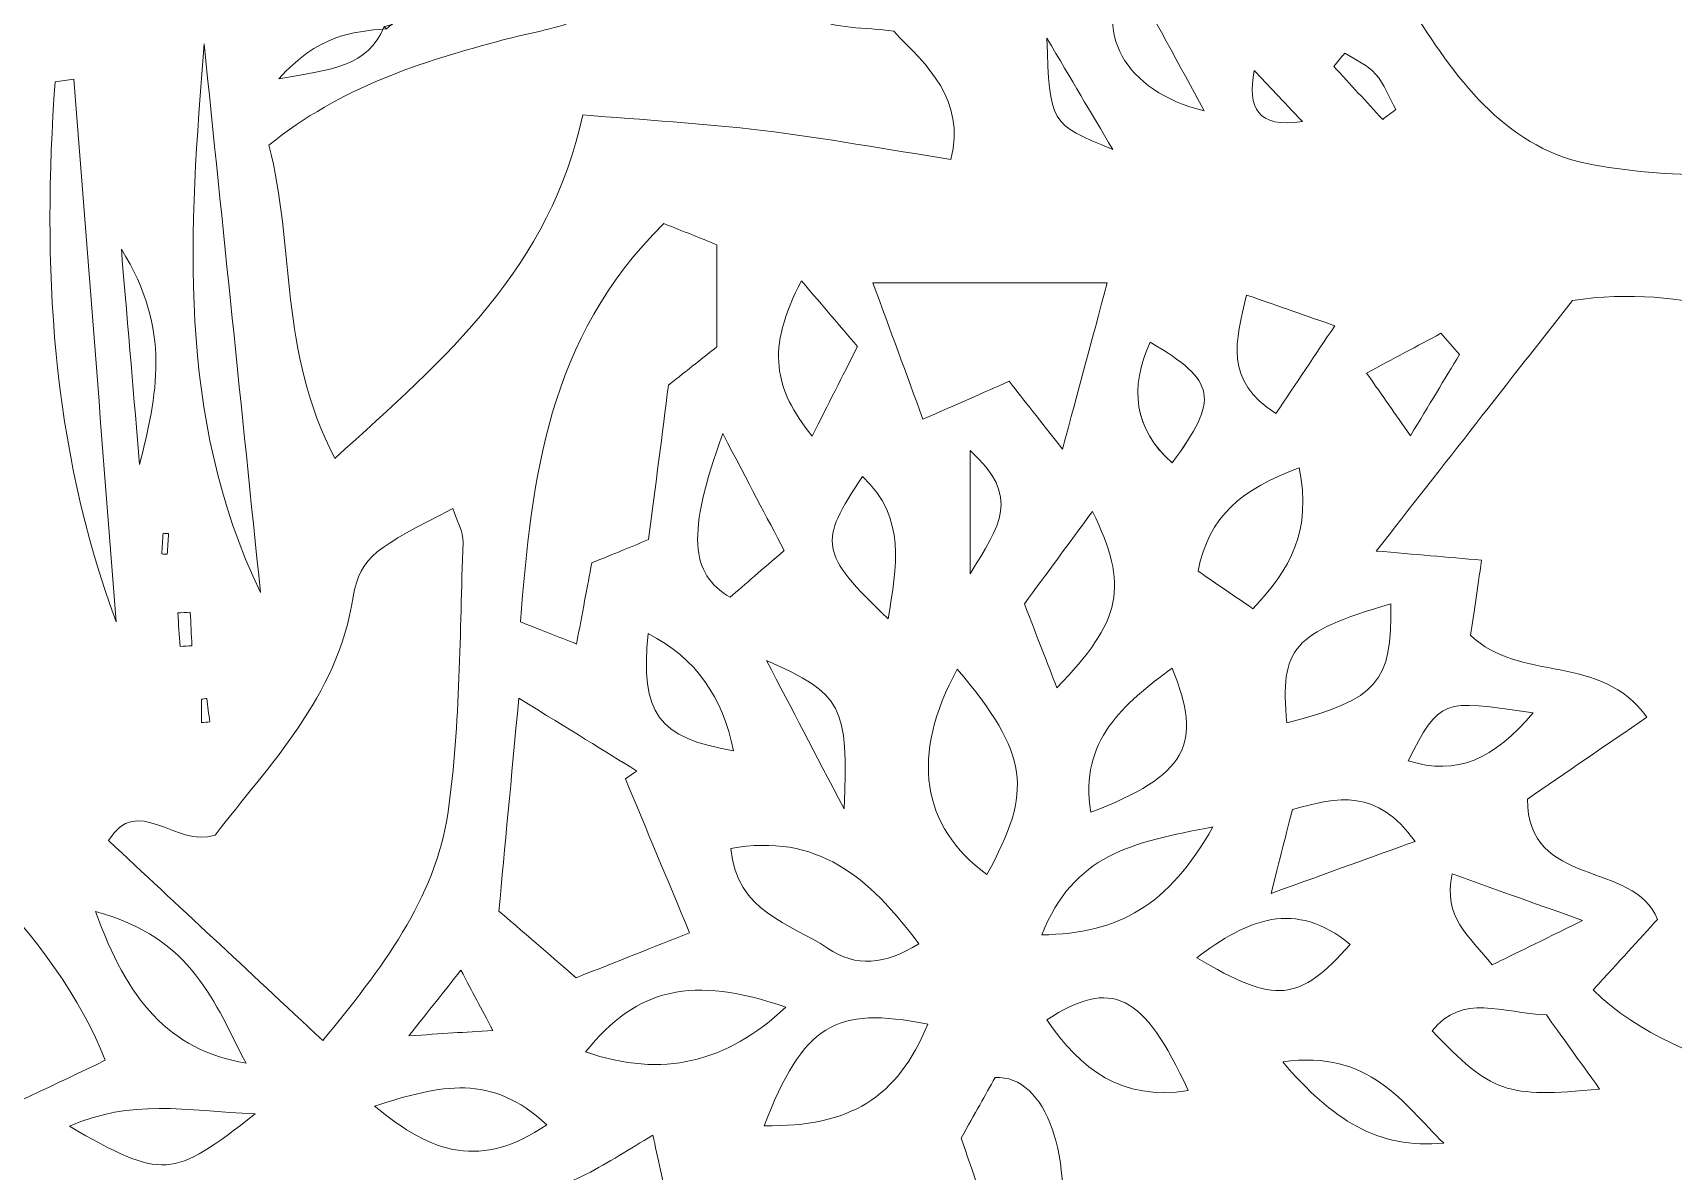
# Model space of a CAD drawing. Header units: inches. Extents: x 1.5 to 16.3, y -16.4 to -1.5.
# Drawn here: x 6.95 to 12.27, y -14.11 to -10.42 of the extents above; entities that cross this region are included whole.
import ezdxf

# ---------------------------------------------------------------- set-up
doc = ezdxf.new("R2010")
doc.units = ezdxf.units.IN
doc.header["$MEASUREMENT"] = 0
doc.layers.add('Layer 1', color=7, linetype='Continuous')

# ---------------------------------------------------------------- blocks, each defined once
blk = doc.blocks.new('block 2')
at = {"layer": 'Layer 1', "lineweight": 0}
for points, knots in [([(1.5022, -8.3929), (1.5022, -8.3719), (1.5022, -8.351), (1.5022, -8.33), (1.5688, -8.2875), (1.6353, -8.2451), (1.7344, -8.1819), (1.4968, -7.9141), (1.5428, -7.6705), (1.7457, -7.4765), (1.7539, -7.2432), (1.7687, -7.0438), (1.7659, -6.8446), (1.7626, -6.6009), (1.9336, -6.478), (2.0992, -6.3479), (2.0726, -6.2622), (2.0488, -6.1855), (2.0294, -6.1227), (2.0933, -6.064), (2.1458, -6.0158), (2.2029, -5.9634), (2.1613, -5.6466), (2.3499, -5.4555), (2.5768, -5.2903), (2.563, -5.2398), (2.5521, -5.2), (2.5382, -5.1488), (2.5882, -5.1102), (2.6439, -5.0673), (2.7077, -5.018), (2.7244, -4.7368), (2.9258, -4.595), (3.1625, -4.4857), (3.1508, -4.4048), (3.141, -4.3373), (3.1313, -4.2703), (3.1949, -4.2546), (3.2534, -4.2402), (3.2924, -4.2305), (3.343, -4.064), (3.3869, -3.9192), (3.4284, -3.7823), (3.6018, -3.734), (3.7402, -3.6954), (3.8879, -3.6542), (3.8739, -3.5691), (3.861, -3.4905), (3.8456, -3.3971), (3.9593, -3.3824), (4.06, -3.3693), (4.174, -3.3545), (4.2781, -3.0301), (4.5013, -2.8568), (4.7949, -2.8545), (5.0411, -2.6741), (5.2514, -2.5201), (5.4456, -2.3777), (5.6005, -2.3564), (5.7326, -2.3382), (5.8569, -2.321), (5.8987, -2.2228), (5.9303, -2.1485), (5.9668, -2.0627), (6.0448, -2.0819), (6.1112, -2.0982), (6.1736, -2.1136), (6.2771, -2.0521), (6.3755, -1.9936), (6.4773, -1.9331), (6.6118, -1.9331), (6.7467, -1.9331), (6.8819, -1.9331), (6.9289, -1.8911), (6.9748, -1.85), (7.0182, -1.8112), (7.0927, -1.8299), (7.1612, -1.8471), (7.2364, -1.866), (7.4089, -1.6471), (7.6415, -1.7451), (7.8871, -1.7373), (7.9306, -1.6813), (7.9849, -1.6114), (8.0392, -1.5416), (8.0602, -1.5416), (8.0811, -1.5416), (8.1021, -1.5416), (8.1663, -1.5965), (8.2306, -1.6513), (8.3084, -1.7178), (8.4017, -1.6475), (8.4719, -1.5945), (8.5421, -1.5416), (8.6678, -1.5416), (8.7935, -1.5416), (8.9192, -1.5416), (9.003, -1.6507), (9.0868, -1.6412), (9.1706, -1.5416), (9.2126, -1.5416), (9.2545, -1.5416), (9.2964, -1.5416), (9.3282, -1.6011), (9.36, -1.6606), (9.3907, -1.7181), (9.6548, -1.6172), (9.8807, -1.6644), (10.0904, -1.8105), (10.1708, -1.7619), (10.2402, -1.7199), (10.3299, -1.6657), (10.3777, -1.7292), (10.4214, -1.7872), (10.4696, -1.8512), (10.781, -1.7318), (11.0224, -1.8597), (11.2343, -2.0566), (11.3269, -2.0315), (11.4054, -2.0103), (11.4935, -1.9864), (11.542, -2.0603), (11.587, -2.1289), (11.6158, -2.1729), (11.9545, -2.1534), (12.2135, -2.2025), (12.3492, -2.4911), (12.434, -2.4804), (12.5017, -2.4719), (12.5713, -2.4631), (12.608, -2.5392), (12.6388, -2.6029), (12.6721, -2.6718), (12.937, -2.6701), (13.11, -2.8016), (13.2122, -3.0389), (13.2733, -3.0528), (13.333, -3.0663), (13.3978, -3.0809), (13.4271, -3.1413), (13.4579, -3.2046), (13.4914, -3.2736), (13.7619, -3.3154), (13.9031, -3.5037), (14.0049, -3.7261), (14.1048, -3.7488), (14.1945, -3.7693), (14.2909, -3.7913), (14.3046, -3.8822), (14.3168, -3.9627), (14.33, -4.0507), (14.5958, -4.1662), (14.6735, -4.4274), (14.7887, -4.6598), (14.8742, -4.6778), (14.9522, -4.6942), (15.0309, -4.7107), (15.0113, -4.7836), (14.9952, -4.8436), (14.9732, -4.9255), (15.2719, -5.0791), (15.3474, -5.3733), (15.4064, -5.6772), (15.483, -5.6967), (15.5514, -5.7142), (15.632, -5.7348), (15.6159, -5.8224), (15.6016, -5.9002), (15.5841, -5.9955), (15.8892, -6.1577), (15.8053, -6.4579), (15.8259, -6.7188), (15.8862, -6.7554), (15.9373, -6.7864), (15.9896, -6.8182), (15.945, -6.8799), (15.9052, -6.9349), (15.8859, -6.9615), (15.9669, -7.2511), (16.0389, -7.5089), (16.111, -7.7666), (16.097, -7.772), (16.083, -7.7774), (16.069, -7.7829), (16.1241, -7.8441), (16.1793, -7.9053), (16.2349, -7.967), (16.2025, -8.0114), (16.1736, -8.0509), (16.1753, -8.0486), (16.1753, -8.3908), (16.1753, -8.6886), (16.1753, -9.0068), (16.2002, -9.0462), (16.2377, -9.1056), (16.2721, -9.16), (16.2194, -9.231), (16.1769, -9.2885), (16.1382, -9.3406), (16.1851, -9.4725), (16.2266, -9.589), (16.2756, -9.7268), (16.1926, -9.8832), (16.1066, -10.0453), (16.0199, -10.2087), (16.0532, -10.2477), (16.085, -10.2849), (16.1205, -10.3265), (16.0675, -10.3908), (16.0151, -10.4546), (16.0022, -10.4702), (15.9824, -10.6584), (15.9865, -10.7934), (15.9502, -10.9165), (15.9129, -11.0431), (15.836, -11.1579), (15.7721, -11.2866), (15.7901, -11.3328), (15.8123, -11.3902), (15.8376, -11.4555), (15.7946, -11.514), (15.7521, -11.5719), (15.6933, -11.6521), (15.7661, -11.979), (15.5873, -12.1856), (15.2907, -12.3059), (15.3255, -12.3936), (15.3548, -12.4675), (15.3916, -12.5602), (15.2786, -12.5781), (15.1893, -12.5922), (15.0775, -12.6098), (15.1038, -12.904), (14.9026, -13.056), (14.6913, -13.2019), (14.7232, -13.2737), (14.7499, -13.3337), (14.7777, -13.3963), (14.6813, -13.41), (14.6003, -13.4215), (14.5104, -13.4342), (14.4243, -13.7181), (14.2523, -13.9094), (13.9427, -13.9537), (13.9427, -14.0489), (13.9427, -14.1287), (13.9427, -14.2053), (13.8776, -14.2207), (13.8277, -14.2326), (13.7829, -14.2432), (13.6897, -14.3614), (13.6, -14.4752), (13.5271, -14.5676), (13.3787, -14.6048), (13.2619, -14.6341), (13.149, -14.6624), (13.1595, -14.7426), (13.1658, -14.7903), (13.1726, -14.8426), (13.0828, -14.8529), (13.0105, -14.8611), (12.9253, -14.8709), (12.7848, -15.1318), (12.5441, -15.2271), (12.2647, -15.2102), (12.2421, -15.2951), (12.2266, -15.3535), (12.211, -15.412), (12.1214, -15.3945), (12.0428, -15.3792), (11.9691, -15.3649), (11.7949, -15.5591), (11.6311, -15.7431), (11.3856, -15.6391), (11.2267, -15.7221), (11.0681, -15.764), (10.9695, -15.8647), (10.7457, -16.0934), (10.5087, -16.173), (10.2105, -16.0232), (10.153, -16.0973), (10.1034, -16.1612), (10.0491, -16.2313), (9.9739, -16.1857), (9.9051, -16.1439), (9.8275, -16.0968), (9.5989, -16.2242), (9.3872, -16.1758), (9.2024, -16.0246), (9.1068, -16.0835), (9.0283, -16.132), (8.9586, -16.1751), (8.8853, -16.1502), (8.8273, -16.1306), (8.7674, -16.1103), (8.4532, -16.3632), (8.1969, -16.1873), (7.9522, -16.0006), (7.8647, -16.041), (7.79, -16.0756), (7.7198, -16.108), (7.6598, -16.0713), (7.6079, -16.0395), (7.5618, -16.0113), (7.2033, -16.1427), (6.9163, -16.0872), (6.7559, -15.7612), (6.6184, -15.7395), (6.5133, -15.723), (6.4082, -15.7064), (6.2484, -15.7116), (6.0689, -15.743), (5.9314, -15.6811), (5.7958, -15.6199), (5.7027, -15.4643), (5.58, -15.339), (5.5565, -15.3422), (5.5056, -15.3493), (5.4497, -15.3571), (5.4192, -15.2722), (5.3923, -15.1973), (5.363, -15.1156), (5.0568, -15.1241), (4.828, -15.0023), (4.6799, -14.7544), (4.6027, -14.7355), (4.5355, -14.7191), (4.4927, -14.7086), (4.4413, -14.6208), (4.405, -14.5587), (4.3639, -14.4886), (3.9652, -14.5002), (3.8303, -14.2276), (3.7411, -13.8926), (3.6804, -13.8694), (3.6147, -13.8443), (3.5449, -13.8176), (3.5347, -13.7557), (3.5248, -13.6954), (3.5123, -13.6196), (3.2336, -13.4837), (3.1381, -13.199), (3.0127, -12.9414), (2.9499, -12.9163), (2.893, -12.8936), (2.8407, -12.8727), (2.8077, -12.7769), (2.7775, -12.6895), (2.7474, -12.602), (2.736, -12.6108), (2.7247, -12.6197), (2.7134, -12.6285), (2.6041, -12.5218), (2.4947, -12.4151), (2.3928, -12.3157), (2.3928, -12.1952), (2.3928, -12.1018), (2.3928, -12.0039), (2.3267, -11.9495), (2.2655, -11.8991), (2.2143, -11.857), (2.2415, -11.7624), (2.2636, -11.6857), (2.2883, -11.6), (1.9587, -11.4233), (1.8903, -11.1521), (1.986, -10.8378), (1.904, -10.7782), (1.8393, -10.7312), (1.7777, -10.6864), (1.8235, -10.6011), (1.8613, -10.5305), (1.8834, -10.4893), (1.7882, -10.3053), (1.7083, -10.1511), (1.6464, -10.0315), (1.6857, -9.8834), (1.712, -9.7845), (1.7457, -9.6576), (1.6837, -9.6226), (1.6204, -9.5868), (1.5627, -9.5542), (1.6247, -9.4566), (1.6628, -9.3966), (1.7098, -9.3227), (1.6402, -9.2216), (1.5712, -9.1215), (1.5022, -9.0214), (1.5022, -8.9376), (1.5022, -8.8538), (1.5022, -8.77), (1.5528, -8.6977), (1.6034, -8.6254), (1.6663, -8.5355), (1.6012, -8.4789), (1.5517, -8.4359), (1.5022, -8.3929)], [0, 0, 0, 0, 1, 1, 1, 2, 2, 2, 3, 3, 3, 4, 4, 4, 5, 5, 5, 6, 6, 6, 7, 7, 7, 8, 8, 8, 9, 9, 9, 10, 10, 10, 11, 11, 11, 12, 12, 12, 13, 13, 13, 14, 14, 14, 15, 15, 15, 16, 16, 16, 17, 17, 17, 18, 18, 18, 19, 19, 19, 20, 20, 20, 21, 21, 21, 22, 22, 22, 23, 23, 23, 24, 24, 24, 25, 25, 25, 26, 26, 26, 27, 27, 27, 28, 28, 28, 29, 29, 29, 30, 30, 30, 31, 31, 31, 32, 32, 32, 33, 33, 33, 34, 34, 34, 35, 35, 35, 36, 36, 36, 37, 37, 37, 38, 38, 38, 39, 39, 39, 40, 40, 40, 41, 41, 41, 42, 42, 42, 43, 43, 43, 44, 44, 44, 45, 45, 45, 46, 46, 46, 47, 47, 47, 48, 48, 48, 49, 49, 49, 50, 50, 50, 51, 51, 51, 52, 52, 52, 53, 53, 53, 54, 54, 54, 55, 55, 55, 56, 56, 56, 57, 57, 57, 58, 58, 58, 59, 59, 59, 60, 60, 60, 61, 61, 61, 62, 62, 62, 63, 63, 63, 64, 64, 64, 65, 65, 65, 66, 66, 66, 67, 67, 67, 68, 68, 68, 69, 69, 69, 70, 70, 70, 71, 71, 71, 72, 72, 72, 73, 73, 73, 74, 74, 74, 75, 75, 75, 76, 76, 76, 77, 77, 77, 78, 78, 78, 79, 79, 79, 80, 80, 80, 81, 81, 81, 82, 82, 82, 83, 83, 83, 84, 84, 84, 85, 85, 85, 86, 86, 86, 87, 87, 87, 88, 88, 88, 89, 89, 89, 90, 90, 90, 91, 91, 91, 92, 92, 92, 93, 93, 93, 94, 94, 94, 95, 95, 95, 96, 96, 96, 97, 97, 97, 98, 98, 98, 99, 99, 99, 100, 100, 100, 101, 101, 101, 102, 102, 102, 103, 103, 103, 104, 104, 104, 105, 105, 105, 106, 106, 106, 107, 107, 107, 108, 108, 108, 109, 109, 109, 110, 110, 110, 111, 111, 111, 112, 112, 112, 113, 113, 113, 114, 114, 114, 115, 115, 115, 116, 116, 116, 117, 117, 117, 118, 118, 118, 119, 119, 119, 120, 120, 120, 121, 121, 121, 122, 122, 122, 123, 123, 123, 124, 124, 124, 125, 125, 125, 126, 126, 126, 127, 127, 127, 128, 128, 128, 129, 129, 129, 130, 130, 130, 131, 131, 131, 132, 132, 132, 132]), ([(12.2594, -10.3772), (12.3526, -10.1624), (12.4348, -9.973), (12.5099, -9.8001), (12.4782, -9.6798), (12.4523, -9.5812), (12.4233, -9.4707), (12.3401, -9.4437), (12.2536, -9.4157), (12.158, -9.3847), (11.9101, -9.7019), (11.6682, -10.0114), (11.4201, -10.3289), (11.5626, -10.5617), (11.7266, -10.7854), (11.9896, -10.8409), (12.259, -10.8977), (12.5452, -10.8743), (12.8116, -10.8854), (13.0309, -10.5409), (13.0828, -10.3659), (13.027, -10.1723), (12.7871, -10.2554), (12.5752, -10.4416), (12.2594, -10.3772)], [0, 0, 0, 0, 1, 1, 1, 2, 2, 2, 3, 3, 3, 4, 4, 4, 5, 5, 5, 6, 6, 6, 7, 7, 7, 8, 8, 8, 8]), ([(12.2594, -10.3772), (12.5752, -10.4416), (12.7871, -10.2554), (13.027, -10.1723), (13.0828, -10.3659), (13.0309, -10.5409), (12.8116, -10.8854), (12.5452, -10.8743), (12.259, -10.8977), (11.9896, -10.8409), (11.7266, -10.7854), (11.5626, -10.5617), (11.4201, -10.3289), (11.6682, -10.0114), (11.9101, -9.7019), (12.158, -9.3847), (12.2536, -9.4157), (12.3401, -9.4437), (12.4233, -9.4707), (12.4523, -9.5812), (12.4782, -9.6798), (12.5099, -9.8001), (12.4348, -9.973), (12.3526, -10.1624), (12.2594, -10.3772)], [0, 0, 0, 0, 1, 1, 1, 2, 2, 2, 3, 3, 3, 4, 4, 4, 5, 5, 5, 6, 6, 6, 7, 7, 7, 8, 8, 8, 8]), ([(9.9298, -10.8286), (9.9787, -10.6335), (9.8518, -10.5233), (9.7443, -10.413), (9.6491, -10.3975), (9.551, -10.4085), (9.488, -10.3666), (9.2223, -10.1901), (8.9708, -10.2737), (8.7132, -10.3774), (8.6392, -10.4072), (8.5581, -10.4194), (8.4803, -10.44), (8.2122, -10.5107), (7.9499, -10.5938), (7.7164, -10.7823), (7.8011, -11.1108), (7.7478, -11.4502), (7.9301, -11.7993), (8.2939, -11.4727), (8.6305, -11.1755), (8.7349, -10.6842), (8.9327, -10.7009), (9.1261, -10.7117), (9.3179, -10.735), (9.5202, -10.7596), (9.721, -10.7961), (9.9298, -10.8286)], [0, 0, 0, 0, 1, 1, 1, 2, 2, 2, 3, 3, 3, 4, 4, 4, 5, 5, 5, 6, 6, 6, 7, 7, 7, 8, 8, 8, 9, 9, 9, 9]), ([(9.9298, -10.8286), (9.721, -10.7961), (9.5202, -10.7596), (9.3179, -10.735), (9.1261, -10.7117), (8.9327, -10.7009), (8.7349, -10.6842), (8.6305, -11.1755), (8.2939, -11.4727), (7.9301, -11.7993), (7.7478, -11.4502), (7.8011, -11.1108), (7.7164, -10.7823), (7.9499, -10.5938), (8.2122, -10.5107), (8.4803, -10.44), (8.5581, -10.4194), (8.6392, -10.4072), (8.7132, -10.3774), (8.9708, -10.2737), (9.2223, -10.1901), (9.488, -10.3666), (9.551, -10.4085), (9.6491, -10.3975), (9.7443, -10.413), (9.8518, -10.5233), (9.9787, -10.6335), (9.9298, -10.8286)], [0, 0, 0, 0, 1, 1, 1, 2, 2, 2, 3, 3, 3, 4, 4, 4, 5, 5, 5, 6, 6, 6, 7, 7, 7, 8, 8, 8, 9, 9, 9, 9]), ([(10.503, -10.2139), (10.3836, -10.4132), (10.4939, -10.6078), (10.7525, -10.6714), (10.6712, -10.5223), (10.5873, -10.3685), (10.503, -10.2139)], [0, 0, 0, 0, 1, 1, 1, 2, 2, 2, 2]), ([(10.503, -10.2139), (10.5873, -10.3685), (10.6712, -10.5223), (10.7525, -10.6714), (10.4939, -10.6078), (10.3836, -10.4132), (10.503, -10.2139)], [0, 0, 0, 0, 1, 1, 1, 2, 2, 2, 2]), ([(8.0977, -10.405), (7.9847, -10.4135), (7.8736, -10.4265), (7.748, -10.5676), (7.9236, -10.5362), (8.0369, -10.5278), (8.0906, -10.3976), (8.1085, -10.3931), (8.1264, -10.3887), (8.1136, -10.3919), (8.1255, -10.3821), (8.1116, -10.3935), (8.0977, -10.405)], [0, 0, 0, 0, 1, 1, 1, 2, 2, 2, 3, 3, 3, 4, 4, 4, 4]), ([(8.0906, -10.3976), (8.0369, -10.5278), (7.9236, -10.5362), (7.748, -10.5676), (7.8736, -10.4265), (7.9847, -10.4135), (8.0977, -10.405), (8.0977, -10.405), (8.0906, -10.3976), (8.0906, -10.3976)], [0, 0, 0, 0, 1, 1, 1, 2, 2, 2, 3, 3, 3, 3]), ([(10.2412, -10.4349), (10.2508, -10.7127), (10.2508, -10.7127), (10.4553, -10.7969), (10.3811, -10.6714), (10.3234, -10.5739), (10.2412, -10.4349)], [0, 0, 0, 0, 1, 1, 1, 2, 2, 2, 2]), ([(10.2412, -10.4349), (10.3234, -10.5739), (10.3811, -10.6714), (10.4553, -10.7969), (10.2508, -10.7127), (10.2508, -10.7127), (10.2412, -10.4349)], [0, 0, 0, 0, 1, 1, 1, 2, 2, 2, 2]), ([(7.6888, -12.2346), (7.6278, -11.6409), (7.5668, -11.0471), (7.5059, -10.4534), (7.4587, -11.056), (7.4124, -11.6585), (7.6888, -12.2346)], [0, 0, 0, 0, 1, 1, 1, 2, 2, 2, 2]), ([(7.6888, -12.2346), (7.4124, -11.6585), (7.4587, -11.056), (7.5059, -10.4534), (7.5668, -11.0471), (7.6278, -11.6409), (7.6888, -12.2346)], [0, 0, 0, 0, 1, 1, 1, 2, 2, 2, 2]), ([(11.3314, -10.6989), (11.3455, -10.6884), (11.3597, -10.6778), (11.3738, -10.6673), (11.3525, -10.6282), (11.337, -10.5842), (11.3083, -10.5517), (11.2823, -10.5223), (11.242, -10.5057), (11.2081, -10.4834), (11.1964, -10.4982), (11.1848, -10.5129), (11.1732, -10.5277), (11.2259, -10.5847), (11.2786, -10.6418), (11.3314, -10.6989)], [0, 0, 0, 0, 1, 1, 1, 2, 2, 2, 3, 3, 3, 4, 4, 4, 5, 5, 5, 5]), ([(11.3314, -10.6989), (11.2786, -10.6418), (11.2259, -10.5847), (11.1732, -10.5277), (11.1848, -10.5129), (11.1964, -10.4982), (11.2081, -10.4834), (11.242, -10.5057), (11.2823, -10.5223), (11.3083, -10.5517), (11.337, -10.5842), (11.3525, -10.6282), (11.3738, -10.6673), (11.3597, -10.6778), (11.3455, -10.6884), (11.3314, -10.6989)], [0, 0, 0, 0, 1, 1, 1, 2, 2, 2, 3, 3, 3, 4, 4, 4, 5, 5, 5, 5]), ([(10.9143, -10.5402), (10.8926, -10.662), (10.9245, -10.728), (11.0707, -10.7061), (11.0049, -10.6362), (10.9596, -10.5882), (10.9143, -10.5402)], [0, 0, 0, 0, 1, 1, 1, 2, 2, 2, 2]), ([(10.9143, -10.5402), (10.9596, -10.5882), (11.0049, -10.6362), (11.0707, -10.7061), (10.9245, -10.728), (10.8926, -10.662), (10.9143, -10.5402)], [0, 0, 0, 0, 1, 1, 1, 2, 2, 2, 2]), ([(7.0835, -10.5684), (7.0631, -10.5712), (7.0427, -10.5739), (7.0222, -10.5766), (6.9799, -11.1695), (7.0079, -11.7568), (7.2204, -12.3295), (7.1748, -11.7425), (7.1291, -11.1555), (7.0835, -10.5684)], [0, 0, 0, 0, 1, 1, 1, 2, 2, 2, 3, 3, 3, 3]), ([(7.0835, -10.5684), (7.1291, -11.1555), (7.1748, -11.7425), (7.2204, -12.3295), (7.0079, -11.7568), (6.9799, -11.1695), (7.0222, -10.5766), (7.0427, -10.5739), (7.0631, -10.5712), (7.0835, -10.5684)], [0, 0, 0, 0, 1, 1, 1, 2, 2, 2, 3, 3, 3, 3]), ([(8.998, -11.0368), (8.6192, -11.4113), (8.5696, -11.8652), (8.5326, -12.3303), (8.6066, -12.3593), (8.6534, -12.3777), (8.7148, -12.4019), (8.7334, -12.3028), (8.75, -12.2143), (8.7641, -12.1388), (8.8363, -12.1092), (8.8908, -12.0868), (8.9488, -12.0629), (8.9719, -11.8833), (8.9929, -11.7197), (9.0133, -11.5612), (9.0759, -11.5118), (9.1305, -11.4687), (9.1705, -11.4372), (9.1705, -11.3134), (9.1705, -11.211), (9.1705, -11.1057), (9.1131, -11.0828), (9.0661, -11.064), (8.998, -11.0368)], [0, 0, 0, 0, 1, 1, 1, 2, 2, 2, 3, 3, 3, 4, 4, 4, 5, 5, 5, 6, 6, 6, 7, 7, 7, 8, 8, 8, 8]), ([(8.998, -11.0368), (9.0661, -11.064), (9.1131, -11.0828), (9.1705, -11.1057), (9.1705, -11.211), (9.1705, -11.3134), (9.1705, -11.4372), (9.1305, -11.4687), (9.0759, -11.5118), (9.0133, -11.5612), (8.9929, -11.7197), (8.9719, -11.8833), (8.9488, -12.0629), (8.8908, -12.0868), (8.8363, -12.1092), (8.7641, -12.1388), (8.75, -12.2143), (8.7334, -12.3028), (8.7148, -12.4019), (8.6534, -12.3777), (8.6066, -12.3593), (8.5326, -12.3303), (8.5696, -11.8652), (8.6192, -11.4113), (8.998, -11.0368)], [0, 0, 0, 0, 1, 1, 1, 2, 2, 2, 3, 3, 3, 4, 4, 4, 5, 5, 5, 6, 6, 6, 7, 7, 7, 8, 8, 8, 8]), ([(7.2373, -11.1205), (7.2603, -11.3924), (7.2784, -11.6057), (7.2965, -11.819), (7.352, -11.5994), (7.4019, -11.3803), (7.2373, -11.1205)], [0, 0, 0, 0, 1, 1, 1, 2, 2, 2, 2]), ([(7.2373, -11.1205), (7.4019, -11.3803), (7.352, -11.5994), (7.2965, -11.819), (7.2784, -11.6057), (7.2603, -11.3924), (7.2373, -11.1205)], [0, 0, 0, 0, 1, 1, 1, 2, 2, 2, 2]), ([(9.4449, -11.2226), (9.3279, -11.4461), (9.3561, -11.5723), (9.4792, -11.7268), (9.5327, -11.6216), (9.5755, -11.5372), (9.6268, -11.4363), (9.5679, -11.367), (9.5224, -11.3136), (9.4449, -11.2226)], [0, 0, 0, 0, 1, 1, 1, 2, 2, 2, 3, 3, 3, 3]), ([(9.4449, -11.2226), (9.5224, -11.3136), (9.5679, -11.367), (9.6268, -11.4363), (9.5755, -11.5372), (9.5327, -11.6216), (9.4792, -11.7268), (9.3561, -11.5723), (9.3279, -11.4461), (9.4449, -11.2226)], [0, 0, 0, 0, 1, 1, 1, 2, 2, 2, 3, 3, 3, 3]), ([(10.4374, -11.2297), (10.1603, -11.2297), (9.9243, -11.2297), (9.677, -11.2297), (9.7332, -11.383), (9.7848, -11.5236), (9.8392, -11.6723), (9.95, -11.6235), (10.0329, -11.587), (10.1189, -11.5492), (10.1708, -11.6152), (10.2154, -11.6718), (10.2921, -11.7693), (10.3452, -11.5723), (10.3845, -11.4264), (10.4374, -11.2297)], [0, 0, 0, 0, 1, 1, 1, 2, 2, 2, 3, 3, 3, 4, 4, 4, 5, 5, 5, 5]), ([(10.4374, -11.2297), (10.3845, -11.4264), (10.3452, -11.5723), (10.2921, -11.7693), (10.2154, -11.6718), (10.1708, -11.6152), (10.1189, -11.5492), (10.0329, -11.587), (9.95, -11.6235), (9.8392, -11.6723), (9.7848, -11.5236), (9.7332, -11.383), (9.677, -11.2297), (9.9243, -11.2297), (10.1603, -11.2297), (10.4374, -11.2297)], [0, 0, 0, 0, 1, 1, 1, 2, 2, 2, 3, 3, 3, 4, 4, 4, 5, 5, 5, 5]), ([(10.8897, -11.2692), (10.8546, -11.4192), (10.8144, -11.545), (10.985, -11.6536), (11.0509, -11.5554), (11.1102, -11.4668), (11.176, -11.3688), (11.08, -11.3354), (11.0038, -11.3089), (10.8897, -11.2692)], [0, 0, 0, 0, 1, 1, 1, 2, 2, 2, 3, 3, 3, 3]), ([(10.8897, -11.2692), (11.0038, -11.3089), (11.08, -11.3354), (11.176, -11.3688), (11.1102, -11.4668), (11.0509, -11.5554), (10.985, -11.6536), (10.8144, -11.545), (10.8546, -11.4192), (10.8897, -11.2692)], [0, 0, 0, 0, 1, 1, 1, 2, 2, 2, 3, 3, 3, 3]), ([(14.1007, -13.0602), (14.0737, -12.991), (14.0564, -12.871), (13.9905, -12.7908), (13.7529, -12.5021), (13.5029, -12.2231), (13.2494, -11.9481), (13.1365, -11.8256), (12.9951, -11.7295), (12.8823, -11.6069), (12.6268, -11.3294), (12.3153, -11.236), (11.9474, -11.2864), (11.739, -11.5528), (11.5323, -11.8169), (11.3107, -12.1001), (11.438, -12.1111), (11.5395, -12.1199), (11.6525, -12.1297), (11.6387, -12.2237), (11.6272, -12.3021), (11.6167, -12.373), (11.7773, -12.5288), (12.0399, -12.4305), (12.1893, -12.6392), (12.0532, -12.7325), (11.9274, -12.8188), (11.801, -12.9055), (11.8015, -13.1966), (12.1465, -13.1024), (12.2235, -13.296), (12.162, -13.3633), (12.1015, -13.4296), (12.0146, -13.5248), (12.3194, -13.8284), (12.804, -13.7767), (13.0465, -14.1521), (13.4288, -13.8025), (13.8421, -13.5451), (14.1007, -13.0602)], [0, 0, 0, 0, 1, 1, 1, 2, 2, 2, 3, 3, 3, 4, 4, 4, 5, 5, 5, 6, 6, 6, 7, 7, 7, 8, 8, 8, 9, 9, 9, 10, 10, 10, 11, 11, 11, 12, 12, 12, 13, 13, 13, 13]), ([(14.1007, -13.0602), (13.8421, -13.5451), (13.4288, -13.8025), (13.0465, -14.1521), (12.804, -13.7767), (12.3194, -13.8284), (12.0146, -13.5248), (12.1015, -13.4296), (12.162, -13.3633), (12.2235, -13.296), (12.1465, -13.1024), (11.8015, -13.1966), (11.801, -12.9055), (11.9274, -12.8188), (12.0532, -12.7325), (12.1893, -12.6392), (12.0399, -12.4305), (11.7773, -12.5288), (11.6167, -12.373), (11.6272, -12.3021), (11.6387, -12.2237), (11.6525, -12.1297), (11.5395, -12.1199), (11.438, -12.1111), (11.3107, -12.1001), (11.5323, -11.8169), (11.739, -11.5528), (11.9474, -11.2864), (12.3153, -11.236), (12.6268, -11.3294), (12.8823, -11.6069), (12.9951, -11.7295), (13.1365, -11.8256), (13.2494, -11.9481), (13.5029, -12.2231), (13.7529, -12.5021), (13.9905, -12.7908), (14.0564, -12.871), (14.0737, -12.991), (14.1007, -13.0602)], [0, 0, 0, 0, 1, 1, 1, 2, 2, 2, 3, 3, 3, 4, 4, 4, 5, 5, 5, 6, 6, 6, 7, 7, 7, 8, 8, 8, 9, 9, 9, 10, 10, 10, 11, 11, 11, 12, 12, 12, 13, 13, 13, 13]), ([(11.5811, -11.4616), (11.5609, -11.4389), (11.5407, -11.4162), (11.5205, -11.3934), (11.4433, -11.4346), (11.3661, -11.4758), (11.2789, -11.5224), (11.3351, -11.6024), (11.3686, -11.65), (11.4217, -11.7257), (11.4825, -11.625), (11.5318, -11.5433), (11.5811, -11.4616)], [0, 0, 0, 0, 1, 1, 1, 2, 2, 2, 3, 3, 3, 4, 4, 4, 4]), ([(11.5811, -11.4616), (11.5318, -11.5433), (11.4825, -11.625), (11.4217, -11.7257), (11.3686, -11.65), (11.3351, -11.6024), (11.2789, -11.5224), (11.3661, -11.4758), (11.4433, -11.4346), (11.5205, -11.3934), (11.5407, -11.4162), (11.5609, -11.4389), (11.5811, -11.4616)], [0, 0, 0, 0, 1, 1, 1, 2, 2, 2, 3, 3, 3, 4, 4, 4, 4]), ([(10.648, -11.8138), (10.8018, -11.6058), (10.7925, -11.5484), (10.5763, -11.4218), (10.5099, -11.5718), (10.5224, -11.7019), (10.648, -11.8138)], [0, 0, 0, 0, 1, 1, 1, 2, 2, 2, 2]), ([(10.648, -11.8139), (10.5224, -11.7019), (10.5099, -11.5718), (10.5763, -11.4218), (10.7925, -11.5484), (10.8018, -11.6058), (10.648, -11.8139)], [0, 0, 0, 0, 1, 1, 1, 2, 2, 2, 2]), ([(9.1893, -11.7189), (9.0711, -12.0469), (9.0837, -12.1729), (9.2129, -12.2503), (9.2631, -12.207), (9.3162, -12.1613), (9.3888, -12.0986), (9.33, -11.9868), (9.2756, -11.8832), (9.1893, -11.7189)], [0, 0, 0, 0, 1, 1, 1, 2, 2, 2, 3, 3, 3, 3]), ([(9.1893, -11.7189), (9.2756, -11.8832), (9.33, -11.9868), (9.3888, -12.0986), (9.3162, -12.1613), (9.2631, -12.207), (9.2129, -12.2503), (9.0837, -12.1729), (9.0711, -12.0469), (9.1893, -11.7189)], [0, 0, 0, 0, 1, 1, 1, 2, 2, 2, 3, 3, 3, 3]), ([(9.992, -11.7739), (9.992, -11.9173), (9.992, -12.0133), (9.992, -12.1739), (10.0886, -12.0168), (10.1603, -11.9251), (9.992, -11.7739)], [0, 0, 0, 0, 1, 1, 1, 2, 2, 2, 2]), ([(9.992, -11.7739), (10.1603, -11.9251), (10.0886, -12.0168), (9.992, -12.1739), (9.992, -12.0133), (9.992, -11.9173), (9.992, -11.7739)], [0, 0, 0, 0, 1, 1, 1, 2, 2, 2, 2]), ([(9.7265, -12.3207), (9.7528, -12.1504), (9.7871, -11.9928), (9.6435, -11.8585), (9.4978, -12.0721), (9.5038, -12.1069), (9.7265, -12.3207)], [0, 0, 0, 0, 1, 1, 1, 2, 2, 2, 2]), ([(9.7265, -12.3207), (9.5038, -12.1069), (9.4978, -12.0721), (9.6435, -11.8585), (9.7871, -11.9928), (9.7528, -12.1504), (9.7265, -12.3207)], [0, 0, 0, 0, 1, 1, 1, 2, 2, 2, 2]), ([(11.0608, -11.8297), (10.874, -11.8987), (10.7662, -11.9872), (10.7323, -12.1656), (10.7948, -12.2084), (10.8496, -12.2459), (10.9102, -12.2873), (11.0325, -12.1593), (11.1016, -12.0339), (11.0608, -11.8297)], [0, 0, 0, 0, 1, 1, 1, 2, 2, 2, 3, 3, 3, 3]), ([(11.0608, -11.8297), (11.1016, -12.0339), (11.0325, -12.1593), (10.9102, -12.2873), (10.8496, -12.2459), (10.7948, -12.2084), (10.7323, -12.1656), (10.7662, -11.9872), (10.874, -11.8987), (11.0608, -11.8297)], [0, 0, 0, 0, 1, 1, 1, 2, 2, 2, 3, 3, 3, 3]), ([(7.8913, -13.6892), (8.0812, -13.4573), (8.2569, -13.231), (8.2977, -12.9471), (8.3392, -12.6591), (8.3347, -12.3643), (8.3466, -12.0723), (8.348, -12.0372), (8.3258, -12.0012), (8.3135, -11.9624), (8.0691, -12.0879), (8.0113, -12.1163), (7.9901, -12.2489), (7.9376, -12.578), (7.7151, -12.7955), (7.5414, -13.0226), (7.4112, -13.0644), (7.289, -12.8845), (7.1961, -13.0403), (7.4228, -13.252), (7.6417, -13.4563), (7.8913, -13.6892)], [0, 0, 0, 0, 1, 1, 1, 2, 2, 2, 3, 3, 3, 4, 4, 4, 5, 5, 5, 6, 6, 6, 7, 7, 7, 7]), ([(7.8913, -13.6892), (7.6417, -13.4563), (7.4228, -13.252), (7.1961, -13.0403), (7.289, -12.8845), (7.4112, -13.0644), (7.5414, -13.0226), (7.7151, -12.7955), (7.9376, -12.578), (7.9901, -12.2489), (8.0113, -12.1163), (8.0691, -12.0879), (8.3135, -11.9624), (8.3258, -12.0012), (8.348, -12.0372), (8.3466, -12.0723), (8.3347, -12.3643), (8.3392, -12.6591), (8.2977, -12.9471), (8.2569, -13.231), (8.0812, -13.4573), (7.8913, -13.6892)], [0, 0, 0, 0, 1, 1, 1, 2, 2, 2, 3, 3, 3, 4, 4, 4, 5, 5, 5, 6, 6, 6, 7, 7, 7, 7]), ([(10.1685, -12.2716), (10.2142, -12.3895), (10.2424, -12.4623), (10.274, -12.5438), (10.4843, -12.3279), (10.5093, -12.2137), (10.3893, -11.9714), (10.3094, -12.08), (10.2392, -12.1755), (10.1685, -12.2716)], [0, 0, 0, 0, 1, 1, 1, 2, 2, 2, 3, 3, 3, 3]), ([(10.1685, -12.2716), (10.2392, -12.1755), (10.3094, -12.08), (10.3893, -11.9714), (10.5093, -12.2137), (10.4843, -12.3279), (10.274, -12.5438), (10.2424, -12.4623), (10.2142, -12.3895), (10.1685, -12.2716)], [0, 0, 0, 0, 1, 1, 1, 2, 2, 2, 3, 3, 3, 3]), ([(7.3906, -12.0437), (7.3845, -12.0433), (7.3785, -12.043), (7.3725, -12.0426), (7.3712, -12.0649), (7.37, -12.0872), (7.3687, -12.1095), (7.3745, -12.1099), (7.3803, -12.1102), (7.3861, -12.1106), (7.3876, -12.0883), (7.3891, -12.066), (7.3906, -12.0437)], [0, 0, 0, 0, 1, 1, 1, 2, 2, 2, 3, 3, 3, 4, 4, 4, 4]), ([(7.3906, -12.0437), (7.3891, -12.066), (7.3876, -12.0883), (7.3861, -12.1106), (7.3803, -12.1102), (7.3745, -12.1099), (7.3687, -12.1095), (7.37, -12.0872), (7.3712, -12.0649), (7.3725, -12.0426), (7.3785, -12.043), (7.3845, -12.0433), (7.3906, -12.0437)], [0, 0, 0, 0, 1, 1, 1, 2, 2, 2, 3, 3, 3, 4, 4, 4, 4]), ([(7.461, -12.2986), (7.4475, -12.2995), (7.434, -12.3003), (7.4205, -12.3011), (7.423, -12.3374), (7.4255, -12.3737), (7.428, -12.41), (7.4408, -12.4092), (7.4536, -12.4084), (7.4665, -12.4077), (7.4646, -12.3713), (7.4628, -12.335), (7.461, -12.2986)], [0, 0, 0, 0, 1, 1, 1, 2, 2, 2, 3, 3, 3, 4, 4, 4, 4]), ([(7.461, -12.2986), (7.4628, -12.335), (7.4646, -12.3713), (7.4665, -12.4077), (7.4536, -12.4084), (7.4408, -12.4092), (7.428, -12.41), (7.4255, -12.3737), (7.423, -12.3374), (7.4205, -12.3011), (7.434, -12.3003), (7.4475, -12.2995), (7.461, -12.2986)], [0, 0, 0, 0, 1, 1, 1, 2, 2, 2, 3, 3, 3, 4, 4, 4, 4]), ([(11.0207, -12.658), (11.3177, -12.5791), (11.3617, -12.5287), (11.358, -12.2713), (11.0396, -12.3653), (10.9967, -12.4145), (11.0207, -12.658)], [0, 0, 0, 0, 1, 1, 1, 2, 2, 2, 2]), ([(11.0207, -12.658), (10.9967, -12.4145), (11.0396, -12.3653), (11.358, -12.2713), (11.3617, -12.5287), (11.3177, -12.5791), (11.0207, -12.658)], [0, 0, 0, 0, 1, 1, 1, 2, 2, 2, 2]), ([(8.9469, -12.368), (8.9213, -12.6271), (8.9793, -12.7074), (9.2245, -12.7482), (9.1886, -12.5763), (9.1055, -12.449), (8.9469, -12.368)], [0, 0, 0, 0, 1, 1, 1, 2, 2, 2, 2]), ([(8.9469, -12.368), (9.1055, -12.449), (9.1886, -12.5763), (9.2245, -12.7482), (8.9793, -12.7074), (8.9213, -12.6271), (8.9469, -12.368)], [0, 0, 0, 0, 1, 1, 1, 2, 2, 2, 2]), ([(9.5835, -12.9375), (9.5985, -12.6028), (9.5771, -12.5635), (9.3311, -12.4552), (9.4175, -12.6202), (9.4845, -12.7483), (9.5835, -12.9375)], [0, 0, 0, 0, 1, 1, 1, 2, 2, 2, 2]), ([(9.5835, -12.9375), (9.4845, -12.7483), (9.4175, -12.6202), (9.3311, -12.4552), (9.5771, -12.5635), (9.5985, -12.6028), (9.5835, -12.9375)], [0, 0, 0, 0, 1, 1, 1, 2, 2, 2, 2]), ([(9.9507, -12.4833), (9.7963, -12.7631), (9.835, -12.9964), (10.0468, -13.1499), (10.1979, -12.877), (10.1833, -12.7595), (9.9507, -12.4833)], [0, 0, 0, 0, 1, 1, 1, 2, 2, 2, 2]), ([(9.9507, -12.4833), (10.1833, -12.7595), (10.1979, -12.877), (10.0468, -13.1499), (9.835, -12.9964), (9.7963, -12.7631), (9.9507, -12.4833)], [0, 0, 0, 0, 1, 1, 1, 2, 2, 2, 2]), ([(10.6477, -12.4799), (10.4923, -12.5971), (10.3449, -12.7135), (10.3845, -12.9479), (10.695, -12.8294), (10.7508, -12.7276), (10.6477, -12.4799)], [0, 0, 0, 0, 1, 1, 1, 2, 2, 2, 2]), ([(10.6477, -12.4799), (10.7508, -12.7276), (10.695, -12.8294), (10.3845, -12.9479), (10.3449, -12.7135), (10.4923, -12.5971), (10.6477, -12.4799)], [0, 0, 0, 0, 1, 1, 1, 2, 2, 2, 2]), ([(7.5147, -12.5788), (7.5091, -12.5795), (7.5035, -12.5803), (7.4979, -12.581), (7.4979, -12.6062), (7.4979, -12.6315), (7.4979, -12.6567), (7.5066, -12.6561), (7.5154, -12.6556), (7.5242, -12.655), (7.521, -12.6296), (7.5179, -12.6042), (7.5147, -12.5788)], [0, 0, 0, 0, 1, 1, 1, 2, 2, 2, 3, 3, 3, 4, 4, 4, 4]), ([(7.5147, -12.5788), (7.5179, -12.6042), (7.521, -12.6296), (7.5242, -12.655), (7.5154, -12.6556), (7.5066, -12.6561), (7.4979, -12.6567), (7.4979, -12.6315), (7.4979, -12.6062), (7.4979, -12.581), (7.5035, -12.5803), (7.5091, -12.5795), (7.5147, -12.5788)], [0, 0, 0, 0, 1, 1, 1, 2, 2, 2, 3, 3, 3, 4, 4, 4, 4]), ([(8.5274, -12.5777), (8.5022, -12.8471), (8.4822, -13.0603), (8.4627, -13.2687), (8.564, -13.3562), (8.6406, -13.4223), (8.7136, -13.4853), (8.8491, -13.4315), (8.9639, -13.386), (9.0818, -13.3392), (9.0091, -13.165), (8.9412, -13.0021), (8.8733, -12.8392), (8.8858, -12.8309), (8.8983, -12.8226), (8.9108, -12.8143), (8.8053, -12.7492), (8.6998, -12.6841), (8.5274, -12.5777)], [0, 0, 0, 0, 1, 1, 1, 2, 2, 2, 3, 3, 3, 4, 4, 4, 5, 5, 5, 6, 6, 6, 6]), ([(8.5274, -12.5777), (8.6998, -12.6841), (8.8053, -12.7492), (8.9108, -12.8143), (8.8983, -12.8226), (8.8858, -12.8309), (8.8733, -12.8392), (8.9412, -13.0021), (9.0091, -13.165), (9.0818, -13.3392), (8.9639, -13.386), (8.8491, -13.4315), (8.7136, -13.4853), (8.6406, -13.4223), (8.564, -13.3562), (8.4627, -13.2687), (8.4822, -13.0603), (8.5022, -12.8471), (8.5274, -12.5777)], [0, 0, 0, 0, 1, 1, 1, 2, 2, 2, 3, 3, 3, 4, 4, 4, 5, 5, 5, 6, 6, 6, 6]), ([(11.8196, -12.6257), (11.5185, -12.5802), (11.5185, -12.5802), (11.4138, -12.7808), (11.5739, -12.8312), (11.6915, -12.7759), (11.8196, -12.6257)], [0, 0, 0, 0, 1, 1, 1, 2, 2, 2, 2]), ([(11.8196, -12.6257), (11.6915, -12.7759), (11.5739, -12.8312), (11.4138, -12.7808), (11.5185, -12.5802), (11.5185, -12.5802), (11.8196, -12.6257)], [0, 0, 0, 0, 1, 1, 1, 2, 2, 2, 2]), ([(5.9303, -14.0249), (6.168, -14.3917), (6.397, -14.7453), (6.6519, -15.1387), (6.7749, -15.1728), (6.9405, -15.2187), (7.1213, -15.2687), (7.1549, -15.1626), (7.1782, -15.089), (7.2046, -15.0054), (7.1073, -14.9865), (7.0288, -14.9712), (6.9358, -14.9531), (6.9758, -14.7074), (7.0133, -14.4774), (7.0484, -14.2619), (6.9131, -14.1684), (6.8054, -14.0939), (6.6684, -13.9993), (6.863, -13.9067), (7.0253, -13.8294), (7.1852, -13.7534), (7.0342, -13.3613), (6.5687, -12.8962), (6.2533, -12.815), (6.1093, -13.0213), (5.9627, -13.2313), (5.8188, -13.4375), (5.9195, -13.6127), (6.1891, -13.6249), (6.2053, -13.8645), (6.1186, -13.9151), (6.0407, -13.9605), (5.9303, -14.0249)], [0, 0, 0, 0, 1, 1, 1, 2, 2, 2, 3, 3, 3, 4, 4, 4, 5, 5, 5, 6, 6, 6, 7, 7, 7, 8, 8, 8, 9, 9, 9, 10, 10, 10, 11, 11, 11, 11]), ([(5.9303, -14.0249), (6.0407, -13.9605), (6.1186, -13.9151), (6.2053, -13.8645), (6.1891, -13.6249), (5.9195, -13.6127), (5.8188, -13.4375), (5.9627, -13.2313), (6.1093, -13.0213), (6.2533, -12.815), (6.5687, -12.8962), (7.0342, -13.3613), (7.1852, -13.7534), (7.0253, -13.8294), (6.863, -13.9067), (6.6684, -13.9993), (6.8054, -14.0939), (6.9131, -14.1684), (7.0484, -14.2619), (7.0133, -14.4774), (6.9758, -14.7074), (6.9358, -14.9531), (7.0288, -14.9712), (7.1073, -14.9865), (7.2046, -15.0054), (7.1782, -15.089), (7.1549, -15.1626), (7.1213, -15.2687), (6.9405, -15.2187), (6.7749, -15.1728), (6.6519, -15.1387), (6.397, -14.7453), (6.168, -14.3917), (5.9303, -14.0249)], [0, 0, 0, 0, 1, 1, 1, 2, 2, 2, 3, 3, 3, 4, 4, 4, 5, 5, 5, 6, 6, 6, 7, 7, 7, 8, 8, 8, 9, 9, 9, 10, 10, 10, 11, 11, 11, 11]), ([(10.969, -13.2116), (11.171, -13.1387), (11.2968, -13.0932), (11.4364, -13.0428), (11.3132, -12.8702), (11.1861, -12.8973), (11.0382, -12.9393), (11.0223, -13.0019), (11.0063, -13.065), (10.969, -13.2116)], [0, 0, 0, 0, 1, 1, 1, 2, 2, 2, 3, 3, 3, 3]), ([(10.969, -13.2116), (11.0063, -13.065), (11.0223, -13.0019), (11.0382, -12.9393), (11.1861, -12.8973), (11.3132, -12.8702), (11.4364, -13.0428), (11.2968, -13.0932), (11.171, -13.1387), (10.969, -13.2116)], [0, 0, 0, 0, 1, 1, 1, 2, 2, 2, 3, 3, 3, 3]), ([(9.2152, -13.066), (9.2354, -13.2742), (9.4083, -13.3075), (9.5298, -13.3894), (9.6227, -13.4522), (9.7149, -13.4437), (9.8256, -13.375), (9.663, -13.157), (9.4958, -13.0146), (9.2152, -13.066)], [0, 0, 0, 0, 1, 1, 1, 2, 2, 2, 3, 3, 3, 3]), ([(9.2152, -13.066), (9.4958, -13.0146), (9.663, -13.157), (9.8256, -13.375), (9.7149, -13.4437), (9.6227, -13.4522), (9.5298, -13.3894), (9.4083, -13.3075), (9.2354, -13.2742), (9.2152, -13.066)], [0, 0, 0, 0, 1, 1, 1, 2, 2, 2, 3, 3, 3, 3]), ([(10.7804, -12.9958), (10.5164, -13.0458), (10.3278, -13.0856), (10.2247, -13.3464), (10.4769, -13.3405), (10.6349, -13.2524), (10.7804, -12.9958)], [0, 0, 0, 0, 1, 1, 1, 2, 2, 2, 2]), ([(10.7804, -12.9958), (10.6349, -13.2524), (10.4769, -13.3405), (10.2247, -13.3464), (10.3278, -13.0856), (10.5164, -13.0458), (10.7804, -12.9958)], [0, 0, 0, 0, 1, 1, 1, 2, 2, 2, 2]), ([(11.5574, -13.1484), (11.5254, -13.2914), (11.6128, -13.3481), (11.6866, -13.4436), (11.7634, -13.4059), (11.8362, -13.3702), (11.9804, -13.2994), (11.798, -13.2343), (11.6886, -13.1952), (11.5574, -13.1484)], [0, 0, 0, 0, 1, 1, 1, 2, 2, 2, 3, 3, 3, 3]), ([(11.5574, -13.1484), (11.6886, -13.1952), (11.798, -13.2343), (11.9804, -13.2994), (11.8362, -13.3702), (11.7634, -13.4059), (11.6866, -13.4436), (11.6128, -13.3481), (11.5254, -13.2914), (11.5574, -13.1484)], [0, 0, 0, 0, 1, 1, 1, 2, 2, 2, 3, 3, 3, 3]), ([(10.7277, -13.4203), (10.9848, -13.573), (11.0592, -13.5646), (11.2257, -13.3769), (11.0465, -13.2302), (10.8937, -13.2953), (10.7277, -13.4203)], [0, 0, 0, 0, 1, 1, 1, 2, 2, 2, 2]), ([(10.7277, -13.4203), (10.8937, -13.2953), (11.0465, -13.2302), (11.2257, -13.3769), (11.0592, -13.5646), (10.9848, -13.573), (10.7277, -13.4203)], [0, 0, 0, 0, 1, 1, 1, 2, 2, 2, 2]), ([(7.1536, -13.2703), (7.2561, -13.5553), (7.3892, -13.7195), (7.642, -13.7629), (7.5415, -13.5707), (7.4687, -13.354), (7.1536, -13.2703)], [0, 0, 0, 0, 1, 1, 1, 2, 2, 2, 2]), ([(7.1536, -13.2703), (7.4687, -13.354), (7.5415, -13.5707), (7.642, -13.7629), (7.3892, -13.7195), (7.2561, -13.5553), (7.1536, -13.2703)], [0, 0, 0, 0, 1, 1, 1, 2, 2, 2, 2]), ([(8.4433, -13.6561), (8.4035, -13.5815), (8.3779, -13.5333), (8.3392, -13.4608), (8.2803, -13.5353), (8.2396, -13.5866), (8.1704, -13.674), (8.282, -13.6667), (8.3479, -13.6623), (8.4433, -13.6561)], [0, 0, 0, 0, 1, 1, 1, 2, 2, 2, 3, 3, 3, 3]), ([(8.4433, -13.6561), (8.3479, -13.6623), (8.282, -13.6667), (8.1704, -13.674), (8.2396, -13.5866), (8.2803, -13.5353), (8.3392, -13.4608), (8.3779, -13.5333), (8.4035, -13.5815), (8.4433, -13.6561)], [0, 0, 0, 0, 1, 1, 1, 2, 2, 2, 3, 3, 3, 3]), ([(9.3938, -13.5808), (9.0936, -13.4768), (8.9099, -13.5171), (8.7442, -13.7261), (8.9947, -13.8126), (9.2023, -13.7607), (9.3938, -13.5808)], [0, 0, 0, 0, 1, 1, 1, 2, 2, 2, 2]), ([(9.3938, -13.5808), (9.2023, -13.7607), (8.9947, -13.8126), (8.7442, -13.7261), (8.9099, -13.5171), (9.0936, -13.4768), (9.3938, -13.5808)], [0, 0, 0, 0, 1, 1, 1, 2, 2, 2, 2]), ([(10.7003, -13.8514), (10.5549, -13.5353), (10.452, -13.4851), (10.2408, -13.622), (10.3509, -13.7824), (10.4835, -13.8866), (10.7003, -13.8514)], [0, 0, 0, 0, 1, 1, 1, 2, 2, 2, 2]), ([(10.7003, -13.8514), (10.4835, -13.8866), (10.3509, -13.7824), (10.2408, -13.622), (10.452, -13.4851), (10.5549, -13.5353), (10.7003, -13.8514)], [0, 0, 0, 0, 1, 1, 1, 2, 2, 2, 2]), ([(9.3235, -13.9659), (9.6037, -13.97), (9.7562, -13.8753), (9.8548, -13.636), (9.5529, -13.5752), (9.4508, -13.6386), (9.3235, -13.9659)], [0, 0, 0, 0, 1, 1, 1, 2, 2, 2, 2]), ([(9.3235, -13.9659), (9.4508, -13.6386), (9.5529, -13.5752), (9.8548, -13.636), (9.7562, -13.8753), (9.6037, -13.97), (9.3235, -13.9659)], [0, 0, 0, 0, 1, 1, 1, 2, 2, 2, 2]), ([(12.0355, -13.8469), (11.9667, -13.7509), (11.9101, -13.6719), (11.8628, -13.6059), (11.7181, -13.6005), (11.5909, -13.5339), (11.4918, -13.6578), (11.6839, -13.8584), (11.7318, -13.8766), (12.0355, -13.8469)], [0, 0, 0, 0, 1, 1, 1, 2, 2, 2, 3, 3, 3, 3]), ([(12.0355, -13.8469), (11.7318, -13.8766), (11.6839, -13.8584), (11.4918, -13.6578), (11.5909, -13.5339), (11.7181, -13.6005), (11.8628, -13.6059), (11.9101, -13.6719), (11.9667, -13.7509), (12.0355, -13.8469)], [0, 0, 0, 0, 1, 1, 1, 2, 2, 2, 3, 3, 3, 3]), ([(11.5297, -14.0219), (11.3974, -13.8951), (11.2927, -13.718), (11.0069, -13.7585), (11.1672, -13.9468), (11.3166, -14.0424), (11.5297, -14.0219)], [0, 0, 0, 0, 1, 1, 1, 2, 2, 2, 2]), ([(11.5297, -14.0219), (11.3166, -14.0424), (11.1672, -13.9468), (11.0069, -13.7585), (11.2927, -13.718), (11.3974, -13.8951), (11.5297, -14.0219)], [0, 0, 0, 0, 1, 1, 1, 2, 2, 2, 2]), ([(8.6179, -13.9629), (8.4387, -13.7943), (8.2757, -13.8325), (8.059, -13.902), (8.2506, -14.0599), (8.4039, -14.106), (8.6179, -13.9629)], [0, 0, 0, 0, 1, 1, 1, 2, 2, 2, 2]), ([(8.6179, -13.9629), (8.4039, -14.106), (8.2506, -14.0599), (8.059, -13.902), (8.2757, -13.8325), (8.4387, -13.7943), (8.6179, -13.9629)], [0, 0, 0, 0, 1, 1, 1, 2, 2, 2, 2]), ([(9.9636, -14.006), (10.0282, -14.1842), (10.0536, -14.3658), (10.2779, -14.3884), (10.3325, -14.0692), (10.2406, -13.8013), (10.0731, -13.8091), (10.0422, -13.8647), (10.008, -13.9262), (9.9636, -14.006)], [0, 0, 0, 0, 1, 1, 1, 2, 2, 2, 3, 3, 3, 3]), ([(9.9636, -14.006), (10.008, -13.9262), (10.0422, -13.8647), (10.0731, -13.8091), (10.2406, -13.8013), (10.3325, -14.0692), (10.2779, -14.3884), (10.0536, -14.3658), (10.0282, -14.1842), (9.9636, -14.006)], [0, 0, 0, 0, 1, 1, 1, 2, 2, 2, 3, 3, 3, 3]), ([(7.6716, -13.9276), (7.4457, -13.9157), (7.268, -13.8785), (7.0686, -13.9676), (7.3712, -14.1412), (7.4023, -14.1395), (7.6716, -13.9276)], [0, 0, 0, 0, 1, 1, 1, 2, 2, 2, 2]), ([(7.6716, -13.9276), (7.4023, -14.1395), (7.3712, -14.1412), (7.0686, -13.9676), (7.268, -13.8785), (7.4457, -13.9157), (7.6716, -13.9276)], [0, 0, 0, 0, 1, 1, 1, 2, 2, 2, 2]), ([(8.488, -14.2343), (8.5648, -14.3654), (8.5714, -14.4976), (8.7174, -14.5536), (8.8202, -14.4445), (8.9178, -14.3408), (9.0149, -14.2376), (8.995, -14.1456), (8.9782, -14.0683), (8.9626, -13.9964), (8.8865, -14.0414), (8.8185, -14.0863), (8.7462, -14.123), (8.6749, -14.1591), (8.5992, -14.1869), (8.488, -14.2343)], [0, 0, 0, 0, 1, 1, 1, 2, 2, 2, 3, 3, 3, 4, 4, 4, 5, 5, 5, 5]), ([(8.488, -14.2343), (8.5992, -14.1869), (8.6749, -14.1591), (8.7462, -14.123), (8.8185, -14.0863), (8.8865, -14.0414), (8.9626, -13.9964), (8.9782, -14.0683), (8.995, -14.1456), (9.0149, -14.2376), (8.9178, -14.3408), (8.8202, -14.4445), (8.7174, -14.5536), (8.5714, -14.4976), (8.5648, -14.3654), (8.488, -14.2343)], [0, 0, 0, 0, 1, 1, 1, 2, 2, 2, 3, 3, 3, 4, 4, 4, 5, 5, 5, 5])]:
    blk.add_open_spline(points, degree=3, knots=knots, dxfattribs=at)

msp = doc.modelspace()

# ---------------------------------------------------------------- block references
at = {"layer": 'Layer 1'}
msp.add_blockref('block 2', (0, 0), dxfattribs=at)

doc.saveas('drawing.dxf')
